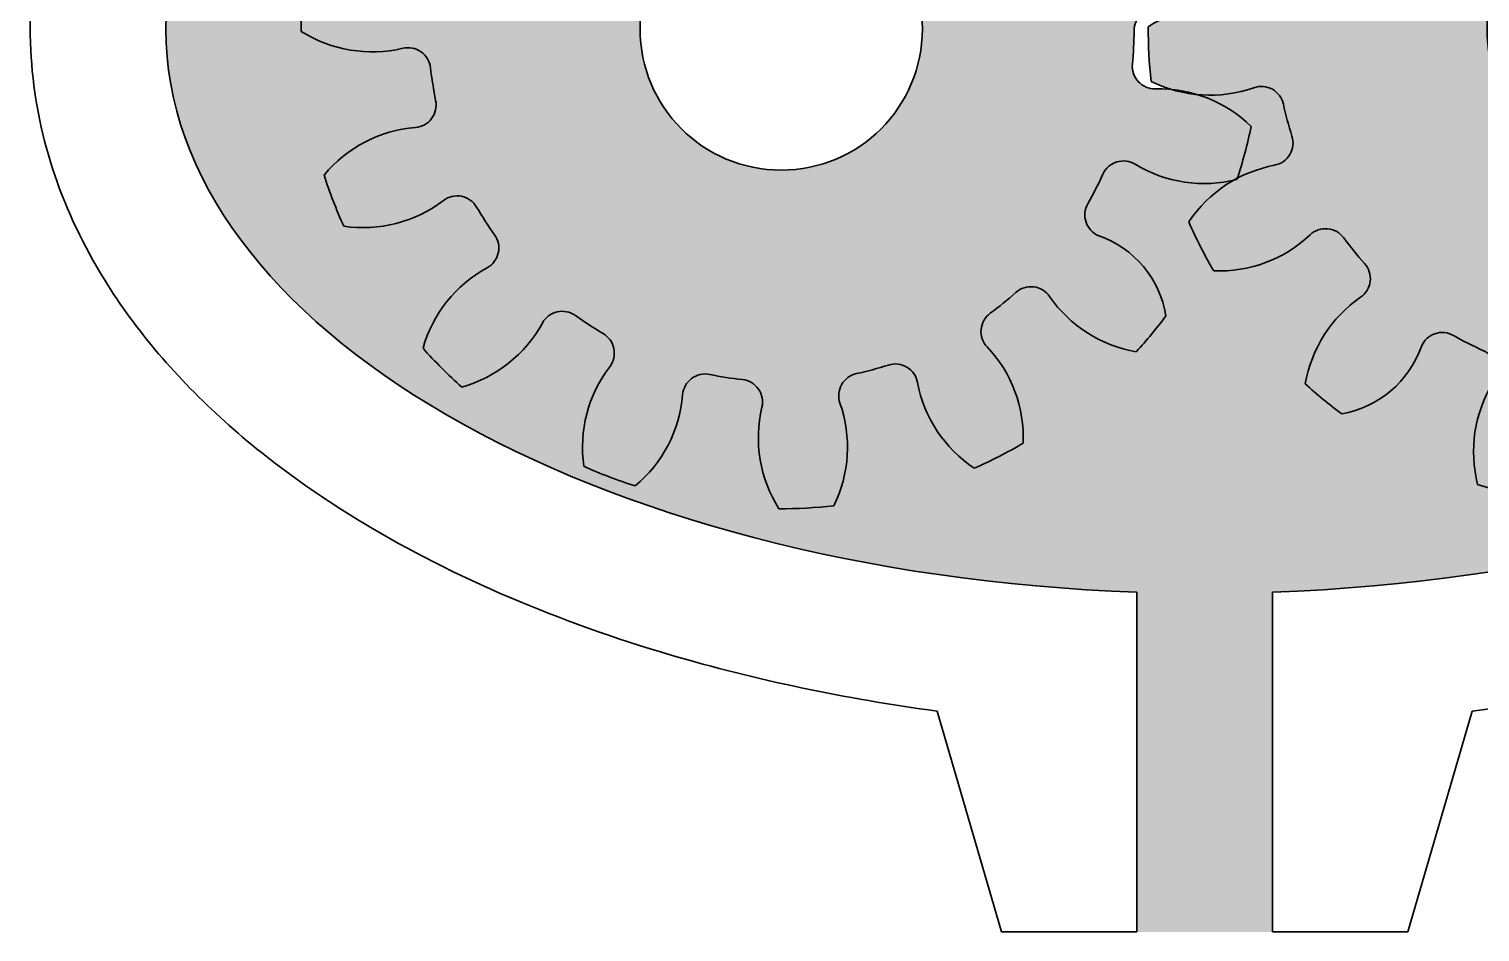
# Model space of a CAD drawing. Header units: millimetres. Extents: x -30196 to -29646, y -21694 to -21274.
# Drawn here: x -29755.02 to -29722.9, y -21419.03 to -21399.03 of the extents above; entities that cross this region are included whole.
import ezdxf

# ---------------------------------------------------------------- set-up
doc = ezdxf.new("R2010")
doc.units = ezdxf.units.MM
doc.layers.add('AM_8', color=1, linetype='Continuous', lineweight=25)

# ---------------------------------------------------------------- blocks, each defined once
blk = doc.blocks.new('e2')
at = {"lineweight": 30}
for centre, radius in [((0, 6.625), 0.75), ((0, 0), 3.125)]:
    blk.add_circle(centre, radius, dxfattribs=at)
at = {"color": 6, "lineweight": 30}
for centre, radius, start, end in [((0, 0), 10.625, 98.72179194000488, 105.278208059838), ((-3.813156028834783, 8.564488665400859), 2.93314621950437, 355.6376122819815, 41.3459205869194), ((3.813156028834783, 8.564488665400859), 2.93314621950437, 138.6540794130806, 184.3623877180185), ((0, 0), 10.625, 74.72179194016198, 81.27820805999514), ((0, 9.375), 2.93314621950437, 162.6540794131785, 208.362387718167), ((0, 9.375), 2.93314621950437, 331.6376122818331, 17.34592058682151), ((0, 0), 10.625, 122.7217919400385, 129.2782080599219), ((-6.966982738849765, 6.273099434616597), 2.93314621950437, 19.63761228198677, 65.345920586793), ((6.966982738849765, 6.273099434616597), 2.93314621950437, 114.654079413207, 160.3623877180133), ((0, 0), 10.625, 50.72179194007808, 57.2782080599615), ((-3.813156028834783, 8.564488665400859), 2.93314621950437, 186.6540794132459, 232.3623877181557), ((-0.3899559764831793, 8.303348155193817), 0.5, 175.6376122819815, 272.6888463020127), ((0.3899559764831793, 8.303348155193817), 0.5, 267.3111536979873, 4.362387718018495), ((3.813156028834783, 8.564488665400859), 2.93314621950437, 307.6376122818443, 353.3459205867541), ((-3.021033443939814, 7.744095375226607), 0.5, 291.3111536980895, 28.36238771816699), ((0, 0), 7.8125, 87.31115369798731, 92.68884630201268), ((3.021033443939814, 7.744095375226607), 0.5, 151.637612281833, 248.6888463019105), ((-3.733518465931411, 7.426876605582947), 0.5, 199.6376122819867, 296.6888463020224), ((0, 0), 7.8125, 111.3111536980895, 116.6888463020224), ((0, 0), 7.8125, 63.31115369797758, 68.68884630191054), ((3.733518465931411, 7.426876605582947), 0.5, 243.3111536979776, 340.3623877180132), ((-5.909658736673009, 5.845818151985441), 0.5, 315.3111536980223, 52.36238771815568), ((5.909658736673009, 5.845818151985441), 0.5, 127.6376122818443, 224.6888463019777), ((0, 0), 10.625, 146.721791939949, 153.2782080599659), ((-8.916154840266245, 2.897034322264517), 2.93314621950437, 43.63761228185203, 89.34592058683705), ((8.916154840266245, 2.897034322264517), 2.93314621950437, 90.65407941316295, 136.362387718148), ((0, 0), 10.625, 26.72179194003405, 33.27820806005096), ((0, 0), 7.8125, 135.3111536980223, 140.6888463020146), ((0, 0), 7.8125, 39.31115369798542, 44.68884630197773), ((-6.431521694670664, 5.266230619807175), 0.5, 223.6376122818521, 320.6888463020146), ((6.431521694670664, 5.266230619807175), 0.5, 219.3111536979854, 316.362387718148), ((-6.966982738849765, 6.273099434616597), 2.93314621950437, 210.6540794131534, 256.3623877181242), ((6.966982738849765, 6.273099434616597), 2.93314621950437, 283.6376122818758, 329.3459205868465), ((-7.776450346274942, 2.936745862669341), 0.5, 339.3111536980178, 76.36238771812424), ((7.776450346274942, 2.936745862669341), 0.5, 103.6376122818758, 200.6888463019821), ((0, 0), 7.8125, 159.3111536980179, 164.6888463019964), ((0, 0), 7.8125, 15.31115369800354, 20.68884630198211), ((-9.323642769079015, -0.9799543431327038), 2.93314621950437, 67.63761228184867, 113.3459205869055), ((-8.017456393856264, 2.195005517667596), 0.5, 247.6376122818487, 344.6888463019965), ((8.017456393856264, 2.195005517667596), 0.5, 195.3111536980036, 292.3623877181513), ((9.192798228323227, -0.3027362382381398), 2.261209019701503, 54.24985161595368, 115.827068113219), ((0, 0), 10.625, 170.7217919400866, 177.2782080598584), ((2.546585164964199e-10, 2.546585164964199e-11), 10.62499999974242, 2.721791940141617, 8.292447508360153), ((-8.916154840266245, 2.897034322264517), 2.93314621950437, 234.6540794130817, 280.3623877180716), ((8.916154840266245, 2.897034322264517), 2.93314621950437, 259.6376122819284, 305.3459205869183), ((-8.298623044174747, -0.4801164657947083), 0.5, 3.311153698048589, 100.3623877180716), ((8.298623044174747, -0.4801164657947083), 0.5, 79.63761228192838, 176.6888463019514), ((0, 0), 7.8125, 183.3111536980486, 188.6888463020397), ((0, 0), 7.8125, 351.3111536979603, 356.6888463019514), ((-8.217100046244013, -1.255755979484093), 0.5, 271.6376122819939, 8.68884630203973), ((8.217100046244013, -1.255755979484093), 0.5, 171.3111536979603, 268.3623877180061), ((-8.118988160480512, -4.6875), 2.93314621950437, 91.63761228199394, 137.3459205867088), ((8.118988160480512, -4.6875), 2.93314621950437, 42.65407941329116, 88.36238771800606), ((0, 0), 10.625, 194.7217919401221, 201.2782080599105), ((0, 0), 10.625, 338.7217919400895, 345.2782080598779), ((-9.323642769079015, -0.9799543431327038), 2.93314621950437, 258.654079413144, 304.3623877181518), ((-7.385888427110331, -3.813962295604142), 0.5, 27.3111536980692, 124.3623877181518), ((7.385888427110331, -3.813962295604142), 0.5, 55.63761228184823, 152.6888463019308), ((9.323642769079015, -0.9799543431327038), 2.93314621950437, 235.6376122818482, 281.3459205868559), ((0, 0), 7.8125, 207.3111536980692, 212.688846302026), ((0, 0), 7.8125, 327.311153697974, 332.6888463019308), ((-6.995932450627151, -4.489385859593312), 0.5, 295.6376122819009, 32.68884630202601), ((6.995932450627151, -4.489385859593312), 0.5, 147.311153697974, 244.3623877180991), ((-5.510486740240594, -7.584534322264517), 2.93314621950437, 115.6376122819009, 161.3459205867765), ((5.510486740240594, -7.584534322264517), 2.93314621950437, 18.65407941322349, 64.36238771809907), ((-5.196066602307837, -6.488339395746152), 0.5, 51.31115369800138, 148.3623877180731), ((0, 0), 7.8125, 231.3111536980014, 236.6888463019745), ((0, 0), 7.8125, 303.3111536980255, 308.6888463019986), ((5.196066602307837, -6.488339395746152), 0.5, 31.63761228192687, 128.6888463019986), ((-8.118988160480512, -4.6875), 2.93314621950437, 282.6540794131773, 328.3623877180731), ((8.118988160480512, -4.6875), 2.93314621950437, 211.6376122819269, 257.3459205868227), ((0, 0), 10.625, 218.7217919400437, 225.2782080599095), ((-4.565104578243336, -6.946760139788239), 0.5, 319.6376122819569, 56.68884630197451), ((4.565104578243336, -6.946760139788239), 0.5, 123.3111536980255, 220.3623877180431), ((0, 0), 10.625, 314.7217919400905, 321.2782080599563), ((-1.94917210141648, -9.170133756877476), 2.93314621950437, 139.637612281957, 185.3459205867506), ((1.94917210141648, -9.170133756877476), 2.93314621950437, 354.6540794132494, 40.36238771804305), ((-2.107797657183255, -8.040823669649399), 0.5, 75.3111536980353, 172.3623877181136), ((0, 0), 7.8125, 255.3111536980353, 260.6888463020459), ((0, 0), 7.8125, 279.3111536979541, 284.6888463019647), ((2.107797657183255, -8.040823669649399), 0.5, 7.637612281886358, 104.6888463019647), ((-5.510486740240594, -7.584534322264517), 2.93314621950437, 306.6540794132307, 352.3623877181136), ((-1.344928651607916, -8.202976482480153), 0.5, 343.637612281947, 80.68884630204585), ((1.344928651604278, -8.202976482480153), 0.5, 99.31115369795415, 196.362387718053), ((5.510486740240594, -7.584534322264517), 2.93314621950437, 187.6376122818864, 233.3459205867693), ((1.94917210141648, -9.170133756877476), 2.93314621950437, 163.637612281947, 209.3459205868645), ((-1.94917210141648, -9.170133756877476), 2.93314621950437, 330.6540794131356, 16.36238771805299), ((0, 0), 10.625, 242.7217919400751, 249.2782080600118), ((0, 0), 10.625, 290.7217919399882, 297.2782080599249), ((0, 0), 10.625, 266.7217919400488, 273.2782080599512)]:
    blk.add_arc(centre, radius, start, end, dxfattribs=at)
blk = doc.blocks.new('e1')
at = {"lineweight": 30}
for centre, radius in [((0, 6.625), 0.75), ((0, 0), 3.125)]:
    blk.add_circle(centre, radius, dxfattribs=at)
at = {"color": 6, "lineweight": 30}
for centre, radius, start, end in [((1.94917210141648, 9.170133756877476), 2.93314621950437, 150.6540794131355, 196.362387718053), ((0, 0), 10.625, 86.72179194004883, 93.27820805995115), ((-1.94917210141648, 9.170133756877476), 2.93314621950437, 343.637612281947, 29.34592058686447), ((0, 0), 10.625, 110.7217919399882, 117.2782080599249), ((-5.510486740240594, 7.584534322264517), 2.93314621950437, 7.637612281886358, 53.34592058676932), ((5.510486740240594, 7.584534322264517), 2.93314621950437, 126.6540794132307, 172.3623877181136), ((0, 0), 10.625, 62.72179194007514, 69.27820806001183), ((-1.94917210141648, 9.170133756877476), 2.93314621950437, 174.6540794130419, 220.3623877180431), ((1.94917210141648, 9.170133756877476), 2.93314621950437, 319.6376122819569, 5.345920586750561), ((-1.344928651607916, 8.202976482480153), 0.5, 279.3111536979541, 16.36238771805299), ((1.344928651604278, 8.202976482480153), 0.5, 163.637612281947, 260.6888463020459), ((-2.107797657183255, 8.040823669649399), 0.5, 187.6376122818864, 284.6888463019647), ((0, 0), 7.8125, 99.31115369795415, 104.6888463019647), ((0, 0), 7.8125, 75.3111536980353, 80.68884630204585), ((2.107797657183255, 8.040823669649399), 0.5, 255.3111536980353, 352.3623877181136), ((0, 0), 10.625, 134.7217919400905, 141.2782080599563), ((-8.118988160480512, 4.6875), 2.93314621950437, 31.63761228192687, 77.34592058682271), ((8.118988160480512, 4.6875), 2.93314621950437, 102.6540794131773, 148.3623877180731), ((0, 0), 10.625, 38.72179194004374, 45.27820805990948), ((-4.565104578243336, 6.946760139788239), 0.5, 303.3111536980255, 40.36238771804305), ((4.565104578243336, 6.946760139788239), 0.5, 139.637612281957, 236.6888463019745), ((-5.510486740240594, 7.584534322264517), 2.93314621950437, 198.6540794132235, 244.3623877180991), ((0, 0), 7.8125, 123.3111536980255, 128.6888463019986), ((0, 0), 7.8125, 51.31115369800138, 56.68884630197451), ((5.510486740240594, 7.584534322264517), 2.93314621950437, 295.6376122819009, 341.3459205867765), ((-5.196066602307837, 6.488339395746152), 0.5, 211.6376122819269, 308.6888463019986), ((5.196066602307837, 6.488339395746152), 0.5, 231.3111536980014, 328.3623877180731), ((-6.995932450627151, 4.489385859593312), 0.5, 327.311153697974, 64.36238771809907), ((6.995932450627151, 4.489385859593312), 0.5, 115.6376122819009, 212.688846302026), ((0, 0), 7.8125, 147.311153697974, 152.6888463019308), ((0, 0), 7.8125, 27.3111536980692, 32.68884630202601), ((0, 0), 10.625, 158.7217919400895, 165.2782080598778), ((-9.323642769079015, 0.9799543431327038), 2.93314621950437, 55.63761228184823, 101.345920586856), ((9.323642769079015, 0.9799543431327038), 2.93314621950437, 78.65407941314403, 124.3623877181518), ((0, 0), 10.625, 14.72179194012215, 21.27820805991046), ((-7.385888427110331, 3.813962295604142), 0.5, 235.6376122818482, 332.6888463019308), ((7.385888427110331, 3.813962295604142), 0.5, 207.3111536980692, 304.3623877181518), ((-8.118988160480512, 4.6875), 2.93314621950437, 222.6540794132912, 268.3623877180061), ((8.118988160480512, 4.6875), 2.93314621950437, 271.6376122819939, 317.3459205867088), ((-8.217100046244013, 1.255755979484093), 0.5, 351.3111536979603, 88.36238771800606), ((8.217100046244013, 1.255755979484093), 0.5, 91.63761228199394, 188.6888463020397), ((0, 0), 7.8125, 171.3111536979603, 176.6888463019514), ((0, 0), 7.8125, 3.311153698048589, 8.68884630203973), ((-8.298623044174747, 0.4801164657947083), 0.5, 259.6376122819284, 356.6888463019514), ((8.298623044174747, 0.4801164657947083), 0.5, 183.3111536980486, 280.3623877180716), ((-8.916154840266245, -2.897034322264517), 2.93314621950437, 79.63761228192838, 125.3459205869184), ((8.916154840266245, -2.897034322264517), 2.93314621950437, 54.65407941308165, 100.3623877180716), ((-1.746229827404022e-10, -1.818989403545856e-11), 10.62499999982308, 182.7217919401416, 188.3528936954908), ((0, 0), 10.625, 350.7217919400866, 357.2782080598583), ((-9.1983634763601, 0.3315405483626819), 2.289573104635588, 234.9791495386659, 295.6383961484495), ((-8.017456393856264, -2.195005517667596), 0.5, 15.31115369800354, 112.3623877181513), ((8.017456393856264, -2.195005517667596), 0.5, 67.63761228184867, 164.6888463019964), ((9.323642769079015, 0.9799543431327038), 2.93314621950437, 247.6376122818487, 293.3459205869054), ((0, 0), 7.8125, 195.3111536980036, 200.6888463019821), ((0, 0), 7.8125, 339.3111536980178, 344.6888463019965), ((-7.776450346274942, -2.936745862669341), 0.5, 283.6376122818758, 20.68884630198211), ((7.776450346274942, -2.936745862669341), 0.5, 159.3111536980179, 256.3623877181242), ((-6.966982738849765, -6.273099434616597), 2.93314621950437, 103.6376122818758, 149.3459205868466), ((6.966982738849765, -6.273099434616597), 2.93314621950437, 30.65407941315344, 76.36238771812424), ((0, 0), 10.625, 206.7217919400341, 213.278208060051), ((-6.431521694670664, -5.266230619807175), 0.5, 39.31115369798542, 136.362387718148), ((6.431521694670664, -5.266230619807175), 0.5, 43.63761228185203, 140.6888463020146), ((0, 0), 10.625, 326.721791939949, 333.2782080599659), ((-8.916154840266245, -2.897034322264517), 2.93314621950437, 270.6540794131629, 316.362387718148), ((0, 0), 7.8125, 219.3111536979854, 224.6888463019777), ((0, 0), 7.8125, 315.3111536980223, 320.6888463020146), ((8.916154840266245, -2.897034322264517), 2.93314621950437, 223.6376122818521, 269.3459205868371), ((-5.909658736673009, -5.845818151985441), 0.5, 307.6376122818443, 44.68884630197773), ((5.909658736673009, -5.845818151985441), 0.5, 135.3111536980223, 232.3623877181557), ((-3.813156028834783, -8.564488665400859), 2.93314621950437, 127.6376122818443, 173.3459205867541), ((3.813156028834783, -8.564488665400859), 2.93314621950437, 6.65407941324589, 52.36238771815568), ((-3.733518465931411, -7.426876605579309), 0.5, 63.31115369797758, 160.3623877180133), ((0, 0), 7.8125, 243.3111536979776, 248.6888463019105), ((0, 0), 7.8125, 291.3111536980895, 296.6888463020224), ((3.733518465931411, -7.426876605579309), 0.5, 19.63761228198677, 116.6888463020224), ((-6.966982738849765, -6.273099434616597), 2.93314621950437, 294.654079413207, 340.3623877180132), ((-3.021033443939814, -7.744095375226607), 0.5, 331.6376122818331, 68.68884630191054), ((3.021033443939814, -7.744095375226607), 0.5, 111.3111536980895, 208.362387718167), ((6.966982738849765, -6.273099434616597), 2.93314621950437, 199.6376122819867, 245.345920586793), ((0, -9.375), 2.93314621950437, 151.637612281833, 197.3459205868215), ((-0.3899559764831793, -8.303348155193817), 0.5, 87.31115369798731, 184.3623877180185), ((0, 0), 7.8125, 267.3111536979873, 272.6888463020127), ((0.3899559764831793, -8.303348155193817), 0.5, 355.6376122819815, 92.68884630201268), ((0, -9.375), 2.93314621950437, 342.6540794131785, 28.36238771816699), ((0, 0), 10.625, 230.7217919400781, 237.2782080599615), ((-3.813156028834783, -8.564488665400859), 2.93314621950437, 318.6540794130806, 4.362387718018495), ((3.813156028834783, -8.564488665400859), 2.93314621950437, 175.6376122819815, 221.3459205869194), ((0, 0), 10.625, 302.7217919400385, 309.278208059922), ((0, 0), 10.625, 254.7217919401619, 261.2782080599951), ((0, 0), 10.625, 278.7217919400049, 285.278208059838)]:
    blk.add_arc(centre, radius, start, end, dxfattribs=at)
blk = doc.blocks.new('bloque')
at = {"lineweight": 30}
for p, q in [((3, -32.47338849731386), (3, -40)), ((6, -32.47338849731386), (6, -40)), ((0, -40), (-1.425005756122118, -35.10717429929718)), ((9, -40), (10.42484451019845, -35.10721209830444)), ((0, -40), (3, -40)), ((9, -40), (6, -40))]:
    blk.add_line(p, q, dxfattribs=at)
for start_param, end_param in [(4.777652692010582, 7.788717922348591), (7.919245345600376, 10.93031057593838)]:
    blk.add_ellipse((4.5, -20), major_axis=(-23, 0), ratio=0.5434782608695652, start_param=start_param, end_param=end_param, dxfattribs=at)
for points, knots in [([(-1.424977175935055, -4.892827157724241), (-2.92374984307753, -5.094320627144043), (-4.392543210138683, -5.37289196643178), (-8.645255426174117, -6.432437170700723), (-11.2722842330586, -7.435612314020545), (-15.06521450265427, -9.576656324050418), (-16.42673611589998, -10.55964519811459), (-18.45257975888308, -12.5020210928742), (-19.2043971713465, -13.40395006135441), (-20.38446822525293, -15.28782868452981), (-20.82888504589209, -16.25887438888094), (-21.39614839488422, -18.26121229485216), (-21.52762151860225, -19.2867053509035), (-21.46811855664782, -21.1458688821258), (-21.33368845879158, -21.9808187348608), (-20.86420823950903, -23.59477951697045), (-20.53031170042595, -24.37622394878417), (-19.45885908504715, -26.28472960739964), (-18.59953166810374, -27.35660344953067), (-16.57421024594078, -29.30050777413999), (-15.40496793785496, -30.17388008857233), (-12.10905730452941, -32.15533259020231), (-9.808747943650815, -33.13010370212942), (-5.441579504138645, -34.41730362859744), (-3.460828524464887, -34.83351373885307), (-1.425005756125756, -35.10717429929355)], [4.954980096992549, 4.954980096992549, 4.954980096992549, 4.954980096992549, 5.14224467141907, 5.14224467141907, 5.516773820272112, 5.516773820272112, 5.767563485023053, 5.767563485023053, 5.95497249159128, 5.95497249159128, 6.130104256674407, 6.130104256674407, 6.300325975215877, 6.300325975215877, 6.439882453339902, 6.439882453339902, 6.579438931463926, 6.579438931463926, 6.798754017790848, 6.798754017790848, 7.018069104117769, 7.018069104117769, 7.357002176123697, 7.357002176123697, 7.611391200057779, 7.611391200057779, 7.611391200057779, 7.611391200057779]), ([(10.42484451019845, -35.10721209830444), (11.91441853527067, -34.9068641142585), (13.37476723344298, -34.63041601725854), (17.60397979476693, -33.57988480106724), (20.21743791006884, -32.58656714215249), (24.03887028022291, -30.44389416907143), (25.43005596462899, -29.44168081774114), (27.48327340827018, -27.46528783822941), (28.23970494886089, -26.55134600424572), (29.46082918450702, -24.57781510845962), (29.92387908352248, -23.51846923797348), (30.42896334717079, -21.4971483727677), (30.52938015871405, -20.55217227409958), (30.45429271303874, -18.67053218636283), (30.28018119927947, -17.73616319130815), (29.68508334348371, -15.94137466405664), (29.26602055037438, -15.08148981551494), (28.22842159468564, -13.46177991677541), (27.6107926939294, -12.70129756363167), (26.21175471477909, -11.28181722449881), (25.42976790881221, -10.62186350349293), (22.98932009575583, -8.871309958620259), (21.15437719173133, -7.901518086306169), (17.13338834466049, -6.310230845701881), (14.94523935265534, -5.689449643919943), (11.92227924005419, -5.114576721487538), (11.17735176515271, -4.993993081028748), (10.42489395416123, -4.892804138606152)], [8.096574817785179, 8.096574817785179, 8.096574817785179, 8.096574817785179, 8.282704379671472, 8.282704379671472, 8.654963503444058, 8.654963503444058, 8.910868821484426, 8.910868821484426, 9.100243749331254, 9.100243749331254, 9.289618677178082, 9.289618677178082, 9.446354838403028, 9.446354838403028, 9.603090999627975, 9.603090999627975, 9.759827160852922, 9.759827160852922, 9.916563322077868, 9.916563322077868, 10.07329948330282, 10.07329948330282, 10.36613573622064, 10.36613573622064, 10.65897198913847, 10.65897198913847, 10.75298325868008, 10.75298325868008, 10.75298325868008, 10.75298325868008])]:
    blk.add_open_spline(points, degree=3, knots=knots, dxfattribs=at)

msp = doc.modelspace()

# ---------------------------------------------------------------- hatches: boundary and pattern name
at = {"layer": 'AM_8'}
h = msp.add_hatch(color=4, dxfattribs=at)
edge = h.paths.add_edge_path()
edge.add_arc((-29732.83573244615, -21405.23613213272), 0.5, 34.6376122822679, 131.6888463020319)
edge.add_arc((-29738.36425146648, -21399.02862589495), 7.8125, 306.3111536979608, 311.68884630200637, ccw=False)
edge.add_arc((-29733.4418378707, -21405.72694662795), 0.5, 126.3111536982294, 223.362387717958)
edge.add_arc((-29735.93782291864, -21408.08418051641), 2.93314621950437, -2.3459205867193873, 43.36238771813191, ccw=False)
edge.add_arc((-29738.36425146648, -21399.02862589495), 10.625, 293.7217919400955, 300.2782080599659, ccw=False)
edge.add_arc((-29732.46437280038, -21406.31436928361), 2.93314621950437, 190.637612281846, 236.3459205868249, ccw=False)
edge.add_arc((-29735.83851827699, -21406.94811628926), 0.5, 10.63761228243124, 107.6888463022644)
edge.add_arc((-29738.36425146648, -21399.02862589495), 7.8125, 282.31115369798545, 287.6888463019957, ccw=False)
edge.add_arc((-29736.59185537459, -21407.14997235619), 0.5, 102.3111536982911, 199.3623877180094)
edge.add_arc((-29739.83082457623, -21408.28820408803), 2.93314621950437, -26.34592058671433, 19.362387717985087, ccw=False)
edge.add_arc((-29738.36425146648, -21399.02862589495), 10.625, 269.72179194008095, 276.2782080599569, ccw=False)
edge.add_arc((-29735.93782291864, -21408.08418051641), 2.93314621950437, 166.6376122819193, 212.3459205868536, ccw=False)
edge.add_arc((-29739.27802632186, -21407.29074861031), 0.5, 346.6376122822001, 443.6888463020471)
edge.add_arc((-29738.36425146648, -21399.02862589495), 7.8125, 258.31115369803797, 263.68884630198113, ccw=False)
edge.add_arc((-29740.0483362645, -21407.16874350117), 0.5, 78.3111536974504, 175.3623877181755)
edge.add_arc((-29743.47024241974, -21406.89116246944), 2.93314621950437, 309.65407941321735, 355.3623877180168, ccw=False)
edge.add_arc((-29738.36425146648, -21399.02862589495), 10.625, 245.7217919399991, 252.2782080599569, ccw=False)
edge.add_arc((-29739.83082457623, -21408.28820408803), 2.93314621950437, 142.6376122818798, 188.3459205867474, ccw=False)
edge.add_arc((-29742.55953439285, -21406.20478485485), 0.5, 322.637612282395, 419.688846301886)
edge.add_arc((-29738.36425146648, -21399.02862589495), 7.8125, 234.3111536979522, 239.68884630197908, ccw=False)
edge.add_arc((-29743.21362359339, -21405.78001436139), 0.5, 54.31115369849914, 151.3623877180491)
edge.add_arc((-29746.22678804096, -21404.13461684821), 2.93314621950437, 285.65407941314993, 331.36238771799594, ccw=False)
edge.add_arc((-29738.36425146648, -21399.02862589495), 10.625, 221.7217919400503, 228.2782080599366, ccw=False)
edge.add_arc((-29743.47024241974, -21406.89116246944), 2.93314621950437, 118.63761228197001, 164.3459205868692, ccw=False)
edge.add_arc((-29745.11563993292, -21403.87799802186), 0.5, 298.6376122823168, 395.6888463020827)
edge.add_arc((-29738.36425146648, -21399.02862589495), 7.8125, 210.3111536980343, 215.6888463019734, ccw=False)
edge.add_arc((-29745.54041042637, -21403.22390882132), 0.5, 30.31115369790362, 127.3623877181893)
edge.add_arc((-29747.62382965955, -21400.4951990047), 2.93314621950437, 261.6540794132919, 307.3623877180206, ccw=False)
edge.add_arc((-29738.36425146648, -21399.02862589495), 10.625, 197.7217919400745, 204.2782080599554, ccw=False)
edge.add_arc((-29746.22678804096, -21404.13461684821), 2.93314621950437, 94.63761228190663, 140.3459205869374, ccw=False)
edge.add_arc((-29746.5043690727, -21400.71271069297), 0.5, 274.6376122822737, 371.6888463021414)
edge.add_arc((-29738.36425146648, -21399.02862589495), 7.8125, 186.3111536979924, 191.6888463019881, ccw=False)
edge.add_arc((-29746.62637418184, -21399.94240075033), 0.5, 6.31115369836724, 103.3623877178963)
edge.add_arc((-29747.41980608794, -21396.60219734711), 2.93314621950437, 237.6540794131845, 283.36238771806427, ccw=False)
edge.add_arc((-29738.36425146648, -21399.02862589495), 10.625, 173.7217919400474, 180.2782080599386, ccw=False)
edge.add_arc((-29747.62382965955, -21400.4951990047), 2.93314621950437, 70.63761228188082, 116.34592058684169, ccw=False)
edge.add_arc((-29746.48559792772, -21397.25622980307), 0.5, 250.6376122827772, 347.6888463020272)
edge.add_arc((-29738.36425146648, -21399.02862589495), 7.8125, 162.3111536980806, 167.6888463019942, ccw=False)
edge.add_arc((-29746.28374186079, -21396.50289270546), 0.5, 342.3111536965442, 439.3623877179784)
edge.add_arc((-29745.64999485514, -21393.12874722885), 2.93314621950437, 213.6540794131949, 259.3623877180841, ccw=False)
edge.add_arc((-29738.36425146648, -21399.02862589495), 10.625, 149.7217919401146, 156.2782080599303, ccw=False)
edge.add_arc((-29747.41980608794, -21396.60219734711), 2.93314621950437, 46.63761228196279, 92.34592058694108, ccw=False)
edge.add_arc((-29745.06257219947, -21394.10621229917), 0.5, 226.6376122814863, 323.6888463023533)
edge.add_arc((-29738.36425146648, -21399.02862589495), 7.8125, 138.3111536980512, 143.6888463020019, ccw=False)
edge.add_arc((-29744.57175770425, -21393.50010687462), 0.5, 318.3111536970682, 415.3623877179691)
edge.add_arc((-29742.62041240153, -21390.67543973068), 2.93314621950437, 189.654079413078, 235.3623877180633, ccw=False)
edge.add_arc((-29738.36425146648, -21399.02862589495), 10.625, 125.72179194008751, 132.2782080599392, ccw=False)
edge.add_arc((-29745.64999485514, -21393.12874722885), 2.93314621950437, 22.63761228181619, 68.34592058686258, ccw=False)
edge.add_arc((-29742.48134596416, -21391.8073248247), 0.5, 202.63761228204, 299.6888463023998)
edge.add_arc((-29738.36425146648, -21399.02862589495), 7.8125, 114.3111536980214, 119.68884630195461, ccw=False)
edge.add_arc((-29741.78643932577, -21391.45325220742), 0.5, 294.3111536980428, 391.3623877180192)
edge.add_arc((-29738.85490105625, -21389.66647400662), 2.93314621950437, 165.6540794131592, 211.3623877180793, ccw=False)
edge.add_arc((-29738.36425146648, -21399.02862589495), 10.625, 101.72179193995822, 108.2782080599168, ccw=False)
edge.add_line((-29740.52282348471, -21388.62520377326), (-29740.6029124128, -21388.23920834716))
edge.add_ellipse((-29728.98925146646, -21399.02862589495), major_axis=(23, 0), ratio=0.5434782608695652, start_angle=120.3274876848679, end_angle=266.2606647684775)
edge.add_line((-29730.48925146646, -21411.50201439227), (-29730.48925146646, -21419.02862589495))
edge.add_line((-29730.48925146646, -21419.02862589495), (-29727.48925146646, -21419.02862589495))
edge.add_line((-29727.48925146646, -21419.02862589495), (-29727.48925146646, -21411.50201439227))
edge.add_ellipse((-29728.98925146646, -21399.02862589495), major_axis=(23, 0), ratio=0.5434782608695652, start_angle=273.7393352315225, end_angle=413.1812424997827)
edge.add_line((-29715.20568013746, -21389.02193564978), (-29715.33985634219, -21389.30133586527))
edge.add_arc((-29719.61425146647, -21399.02862589495), 10.625, 59.721791940114485, 66.27820805993042, ccw=False)
edge.add_arc((-29717.18782291863, -21389.97307127349), 2.93314621950437, -43.36238771803721, 2.3459205869410766, ccw=False)
edge.add_arc((-29714.69183787069, -21392.33030516195), 0.5, 136.6376122814864, 233.6888463023533)
edge.add_arc((-29719.61425146647, -21399.02862589495), 7.8125, 48.311153698051214, 53.68884630200188, ccw=False)
edge.add_arc((-29714.08573244615, -21392.82111965718), 0.5, 228.3111536970682, 325.3623877179691)
edge.add_arc((-29711.26106530221, -21394.77246495989), 2.93314621950437, 99.65407941307808, 145.3623877180633, ccw=False)
edge.add_arc((-29719.61425146647, -21399.02862589495), 10.625, 35.721791940087485, 42.278208059939175, ccw=False)
edge.add_arc((-29713.71437280038, -21391.74288250629), 2.93314621950437, 292.63761228181625, 338.3459205868626, ccw=False)
edge.add_arc((-29712.39295039622, -21394.91153139727), 0.5, 112.63761228204, 209.6888463023998)
edge.add_arc((-29719.61425146647, -21399.02862589495), 7.8125, 24.31115369802143, 29.688846301954584, ccw=False)
edge.add_arc((-29712.03887777894, -21395.60643803565), 0.5, 204.3111536980428, 301.3623877180192)
edge.add_arc((-29710.25209957815, -21398.53797630518), 2.93314621950437, 75.6540794131592, 121.36238771807939, ccw=False)
edge.add_arc((-29719.61425146647, -21399.02862589495), 10.625, 11.721791939958223, 18.27820805991672, ccw=False)
edge.add_arc((-29711.26106530221, -21394.77246495989), 2.93314621950437, 268.6376122818014, 314.345920586618, ccw=False)
edge.add_arc((-29711.34269148026, -21398.20464067386), 0.5, 88.63761228292795, 185.6888463023708)
edge.add_arc((-29719.61425146647, -21399.02862589495), 7.8125, 0.3111536980259757, 5.688846301986928, ccw=False)
edge.add_arc((-29711.30187404242, -21398.9834837846), 0.5, 180.3111536973094, 277.3623877183246)
edge.add_arc((-29710.86193496806, -21402.38832542194), 2.93314621950437, 51.654079413224224, 97.36238771803619, ccw=False)
edge.add_arc((-29719.61425146647, -21399.02862589495), 10.625, 347.72179194003667, 354.27820805994315, ccw=False)
edge.add_arc((-29710.25209957815, -21398.53797630518), 2.93314621950437, 244.63761228193562, 290.34592058677777, ccw=False)
edge.add_arc((-29711.72266043069, -21401.64022448085), 0.5, 64.63761228115915, 161.6888463021008)
edge.add_arc((-29719.61425146647, -21399.02862589495), 7.8125, 336.3111536980932, 341.688846301994, ccw=False)
edge.add_arc((-29712.00215587809, -21402.36833501453), 0.5, 156.3111536969502, 253.3623877184573)
edge.add_arc((-29712.98512539285, -21405.65775196857), 2.93314621950437, 27.654079413224622, 73.36238771804881, ccw=False)
edge.add_arc((-29719.61425146647, -21399.02862589495), 10.625, 323.7217919399969, 330.27820805995225, ccw=False)
edge.add_arc((-29710.86193496806, -21402.38832542194), 2.93314621950437, 220.6376122819929, 266.345920586719, ccw=False)
edge.add_arc((-29713.46715716405, -21404.6242391667), 0.5, 40.63761228109679, 137.6888463019307)
edge.add_arc((-29719.61425146647, -21399.02862589495), 7.8125, 312.31115369799005, 317.688846301992, ccw=False)
edge.add_arc((-29714.01863819472, -21405.17572019737), 0.5, 132.31115369835, 229.3623877180439)
edge.add_arc((-29716.25455193948, -21407.78094239336), 2.93314621950437, 3.6540794130817744, 49.36238771815363, ccw=False)
edge.add_arc((-29719.61425146647, -21399.02862589495), 10.625, 299.7217919401622, 306.27820805992087, ccw=False)
edge.add_arc((-29712.98512539285, -21405.65775196857), 2.93314621950437, 196.637612281815, 242.3459205869911, ccw=False)
edge.add_arc((-29716.2745423469, -21406.64072148333), 0.5, 16.63761228234154, 113.6888463021188)
edge.add_arc((-29719.61425146647, -21399.02862589495), 7.8125, 288.3111536979723, 293.6888463019663, ccw=False)
edge.add_arc((-29717.00265288058, -21406.92021693074), 0.5, 108.311153698426, 205.362387718107)
edge.add_arc((-29720.10490105625, -21408.39077778328), 2.93314621950437, -20.345920586777822, 25.362387718189495, ccw=False)
edge.add_arc((-29719.61425146647, -21399.02862589495), 10.625, 275.7217919400744, 282.2782080599633, ccw=False)
edge.add_arc((-29716.25455193948, -21407.78094239336), 2.93314621950437, 172.6376122818319, 218.3459205868756, ccw=False)
edge.add_arc((-29719.65939357682, -21407.341003319), 0.5, 352.6376122824489, 449.6888463022738)
edge.add_arc((-29719.61425146647, -21399.02862589495), 7.8125, 264.31115369798385, 269.68884630200057, ccw=False)
edge.add_arc((-29720.43823668757, -21407.30018588116), 0.5, 84.31115369808535, 181.3623877179056)
edge.add_arc((-29723.87041240153, -21407.38181205922), 2.93314621950437, -44.34592058681551, 1.3623877180564818, ccw=False)
edge.add_arc((-29719.61425146647, -21399.02862589495), 10.625, 251.7217919400399, 258.2782080599418, ccw=False)
edge.add_arc((-29720.10490105625, -21408.39077778328), 2.93314621950437, 148.6376122818467, 194.3459205867367, ccw=False)
edge.add_arc((-29723.03643932577, -21406.60399958248), 0.5, 328.6376122824148, 425.6888463019572)
edge.add_arc((-29719.61425146647, -21399.02862589495), 7.8125, 240.311153697999, 245.6888463019786, ccw=False)
edge.add_arc((-29723.73134596415, -21406.2499269652), 0.5, 60.31115369832447, 157.3623877185053)
edge.add_arc((-29726.35291122641, -21405.29841651492), 2.289573104635588, 279.97914953868985, 340.6383961482626, ccw=False)
edge.add_arc((-29719.61425146658, -21399.02862589508), 10.62499999982308, 227.7217919401346, 233.3528936954132, ccw=False)
edge.add_arc((-29723.87041240153, -21407.38181205922), 2.93314621950437, 124.63761228189631, 170.3459205870606, ccw=False)
edge.add_arc((-29725.82175770424, -21404.55714491527), 0.5, 304.6376122822679, 401.6888463020319)
edge.add_arc((-29719.61425146647, -21399.02862589495), 7.8125, 216.3111536979608, 221.6888463020064, ccw=False)
edge.add_arc((-29726.31257219947, -21403.95103949073), 0.5, 36.31115369822945, 133.3623877179581)
edge.add_arc((-29728.66980608793, -21401.45505444279), 2.93314621950437, 267.65407941328056, 313.3623877181319, ccw=False)
edge.add_arc((-29719.61425146647, -21399.02862589495), 10.625, 203.7217919400955, 210.2782080599659, ccw=False)
edge.add_arc((-29726.89999485513, -21404.92850456104), 2.93314621950437, 119.63911160463431, 146.3459205868249, ccw=False)
edge.add_arc((-29729.00209957815, -21399.51927548472), 2.93314621950437, 238.6376122818467, 282.8345823735553, ccw=False)
edge.add_arc((-29730.78887777895, -21402.45081375425), 0.5, 58.63761228241475, 155.6888463019572)
edge.add_arc((-29738.36425146648, -21399.02862589495), 7.8125, 330.311153697999, 335.6888463019786, ccw=False)
edge.add_arc((-29731.14295039623, -21403.14572039263), 0.5, 150.3111536983245, 247.3623877185053)
edge.add_arc((-29732.07802834812, -21405.74298270724), 2.261209019701503, 9.249851615972489, 70.82706811302052, ccw=False)
edge.add_arc((-29738.36425146628, -21399.02862589511), 10.62499999974242, 317.7217919400013, 323.2924475083704, ccw=False)
edge.add_arc((-29730.01106530221, -21403.28478683001), 2.93314621950437, 214.6376122818963, 260.345920586922, ccw=False)
h = msp.add_hatch(color=59, dxfattribs=at)
edge = h.paths.add_edge_path()
edge.add_arc((-29730.01106530221, -21403.28478683001), 2.933146219502828, 214.6376122818378, 260.34592058684)
edge.add_arc((-29738.36425146633, -21399.02862589518), 10.62499999974276, 317.7217919404474, 323.2924475088177)
edge.add_arc((-29732.07802834812, -21405.74298270724), 2.261209019699432, 9.249851615957763, 70.82706811310757)
edge.add_arc((-29731.14295039623, -21403.14572039263), 0.5000000000037791, 150.3111536976002, 247.3623877177358, ccw=False)
edge.add_arc((-29738.36425146647, -21399.02862589493), 7.812499999998941, 330.3111536979262, 335.6888463018593)
edge.add_arc((-29730.78887777895, -21402.45081375425), 0.5000000000004056, 58.63761228198081, 155.6888463019572, ccw=False)
edge.add_arc((-29729.00209957816, -21399.51927548472), 2.933146219504881, 238.6376122821027, 282.8345823737632)
edge.add_arc((-29726.89999485516, -21404.92850456106), 2.933146219504058, 117.75905198581069, 119.6391116039996, ccw=False)
edge.add_arc((-29738.36425146648, -21399.02862589496), 10.62500000000039, 341.8809409577141, 348.2782080601035)
edge.add_arc((-29730.01106530218, -21403.28478683003), 2.933146219515947, 45.65407941398615, 72.80556289497639)
edge.add_arc((-29728.87382965957, -21397.56205278519), 2.933146219508095, 252.8055628947776, 264.71537417707924, ccw=False)
edge.add_arc((-29730.01106530222, -21403.28478683001), 2.93314621950353, 84.71537417650002, 91.36238771798547)
edge.add_arc((-29730.09269148027, -21399.85261111604), 0.4999999999985792, 174.3111536976292, 271.36238771707207, ccw=False)
edge.add_arc((-29738.36425146648, -21399.02862589497), 7.812500000001393, 354.311153698199, 359.6888463021607)
edge.add_arc((-29730.05187404242, -21399.0737680053), 0.4999999999995939, 82.63761228167539, 179.6888463026906, ccw=False)
edge.add_arc((-29729.61193496805, -21395.66892636796), 2.933146219502874, 262.6376122817524, 277.1413999700292)
edge.add_arc((-29728.66980608795, -21401.45505444279), 2.933146219505079, 97.14139996987939, 101.35470448325037, ccw=False)
edge.add_arc((-29729.61193496807, -21395.66892636797), 2.933146219502959, 281.3547044837661, 308.3459205869314)
edge.add_arc((-29738.36425146648, -21399.02862589492), 10.62500000000161, 5.721791939916277, 12.0331435397056)
edge.add_arc((-29727.47678804096, -21393.92263494169), 2.933146219503694, 246.1835166472694, 260.26589715091677, ccw=False)
edge.add_arc((-29729.00209957815, -21399.51927548472), 2.933146219505684, 83.32616155257053, 115.3623877180644)
edge.add_arc((-29730.47266043069, -21396.41702730905), 0.4999999999979414, 198.311153698295, 295.36238771828556, ccw=False)
edge.add_arc((-29738.36425146647, -21399.02862589497), 7.812500000002142, 18.31115369816638, 23.68884630207479)
edge.add_arc((-29730.7521558781, -21395.68891677537), 0.4999999999990768, 106.63761228154269, 203.6888463030498, ccw=False)
edge.add_arc((-29731.73512539285, -21392.39949982133), 2.933146219505613, 286.6376122820396, 332.3459205868713)
edge.add_arc((-29738.36425146648, -21399.02862589494), 10.62500000000006, 29.72179193997721, 36.27820805993246)
edge.add_arc((-29729.61193496805, -21395.66892636795), 2.933146219508033, 93.65407941350286, 139.3623877182538)
edge.add_arc((-29732.21715716405, -21393.43301262319), 0.5000000000053864, 222.3111536983776, 319.3623877185869, ccw=False)
edge.add_arc((-29738.3642514665, -21399.02862589493), 7.812499999999554, 42.31115369778185, 47.68884630178383)
edge.add_arc((-29732.76863819472, -21392.88153159252), 0.4999999999985557, 130.6376122822276, 227.6888463019307, ccw=False)
edge.add_arc((-29735.00455193949, -21390.27630939654), 2.933146219502766, 310.6376122818926, 356.3459205869891)
edge.add_arc((-29738.36425146644, -21399.02862589497), 10.62500000000135, 53.72179194029113, 60.27820806004956)
edge.add_arc((-29731.73512539286, -21392.39949982134), 2.93314621949644, 117.6540794125922, 163.3623877177632)
edge.add_arc((-29735.0245423469, -21391.41653030657), 0.5000000000021787, 246.3111536980487, 343.362387717259, ccw=False)
edge.add_arc((-29738.36425146649, -21399.02862589495), 7.812500000000772, 66.31115369794965, 71.68884630194333)
edge.add_arc((-29735.75265288058, -21391.13703485916), 0.5000000000010383, 154.6376122822697, 251.68884630130918, ccw=False)
edge.add_arc((-29738.85490105625, -21389.66647400662), 2.933146219504173, 334.6376122817767, 380.3459205867111)
edge.add_arc((-29738.36425146649, -21399.02862589495), 10.6250000000019, 77.7217919399792, 84.27820805986705)
edge.add_arc((-29735.00455193949, -21390.27630939654), 2.933146219504222, 141.6540794130686, 187.3623877180976)
edge.add_arc((-29738.40939357683, -21390.7162484709), 0.499999999998239, -89.68884630185471, 7.36238771791119, ccw=False)
edge.add_arc((-29738.36425146647, -21399.02862589495), 7.812500000001482, 90.31115369805276, 95.68884630206924)
edge.add_arc((-29739.18823668757, -21390.75706590874), 0.4999999999982641, 178.6376122816777, 275.688846301956, ccw=False)
edge.add_arc((-29742.62041240153, -21390.67543973068), 2.933146219503506, 358.6376122818725, 404.3459205867647)
edge.add_arc((-29738.36425146648, -21399.02862589495), 10.62499999999931, 101.7217919400582, 108.2782080599601)
edge.add_arc((-29738.85490105625, -21389.66647400662), 2.933146219508241, 165.6540794134009, 211.3623877182747)
edge.add_arc((-29741.78643932577, -21391.45325220742), 0.5000000000039457, -65.68884630212881, 31.362387717229296, ccw=False)
edge.add_arc((-29738.3642514665, -21399.02862589496), 7.812499999997177, 114.3111536978536, 119.6888463018355)
edge.add_arc((-29742.48134596416, -21391.8073248247), 0.500000000002176, 202.63761228204, 299.6888463018312, ccw=False)
edge.add_arc((-29745.64999485514, -21393.12874722886), 2.933146219505411, 22.63761228197475, 68.34592058694128)
edge.add_arc((-29738.36425146643, -21399.02862589492), 10.62500000000521, 125.7217919403588, 132.2782080601477)
edge.add_arc((-29742.62041240152, -21390.6754397307), 2.933146219497483, 189.6540794125995, 235.3623877177263)
edge.add_arc((-29744.57175770424, -21393.50010687463), 0.4999999999993524, -41.688846301686624, 55.36238771854897, ccw=False)
edge.add_arc((-29738.36425146646, -21399.02862589494), 7.81250000000153, 138.3111536981066, 143.6888463021511)
edge.add_arc((-29745.06257219948, -21394.10621229917), 0.5000000000039106, 226.637612282345, 323.6888463020174, ccw=False)
edge.add_arc((-29747.41980608795, -21396.60219734711), 2.933146219501216, 46.63761228166433, 92.34592058650931)
edge.add_arc((-29738.36425146649, -21399.02862589497), 10.62499999999541, 149.7217919398759, 156.2782080597472)
edge.add_arc((-29745.64999485513, -21393.12874722886), 2.933146219503222, 213.6540794130372, 259.3623877180012)
edge.add_arc((-29746.28374186079, -21396.50289270546), 0.5000000000005185, -17.688846302264324, 79.36238771756882, ccw=False)
edge.add_arc((-29738.36425146646, -21399.02862589491), 7.812500000002401, 162.3111536982828, 167.6888463022923)
edge.add_arc((-29746.48559792772, -21397.25622980306), 0.5000000000029824, 250.6376122817355, 347.68884630121266, ccw=False)
edge.add_arc((-29747.62382965956, -21400.4951990047), 2.933146219503283, 70.63761228194787, 116.3459205866506)
edge.add_arc((-29738.36425146648, -21399.02862589499), 10.62499999999866, 173.7217919398091, 180.2782080596836)
edge.add_arc((-29747.41980608794, -21396.60219734711), 2.933146219502587, 237.6540794131464, 283.3623877180807)
edge.add_arc((-29746.62637418184, -21399.94240075033), 0.5000000000026024, 6.311153697907116, 103.36238771739443, ccw=False)
edge.add_arc((-29738.36425146648, -21399.02862589493), 7.812500000000037, 186.3111536981279, 191.6888463020719)
edge.add_arc((-29746.5043690727, -21400.71271069297), 0.5000000000006476, -85.36238771820922, 11.688846302141428, ccw=False)
edge.add_arc((-29746.22678804097, -21404.13461684822), 2.933146219502878, 94.63761228190663, 140.3459205866826)
edge.add_arc((-29738.36425146646, -21399.028625895), 10.62499999999504, 197.7217919397763, 204.2782080597362)
edge.add_arc((-29747.62382965957, -21400.4951990047), 2.933146219509378, 261.6540794134532, 307.3623877183328)
edge.add_arc((-29745.54041042638, -21403.22390882132), 0.4999999999967915, 30.311153697543716, 127.36238771752659, ccw=False)
edge.add_arc((-29738.3642514665, -21399.02862589492), 7.812499999999183, 210.3111536982859, 215.6888463023145)
edge.add_arc((-29745.11563993292, -21403.87799802186), 0.5000000000010087, -61.3623877182489, 35.68884630058051, ccw=False)
edge.add_arc((-29743.47024241973, -21406.89116246943), 2.933146219506566, 118.6376122821288, 164.3459205869376)
edge.add_arc((-29738.36425146646, -21399.02862589496), 10.62500000000271, 221.7217919399395, 228.2782080598242)
edge.add_arc((-29746.22678804096, -21404.13461684822), 2.933146219505664, 285.6540794131499, 331.3623877180924)
edge.add_arc((-29743.21362359339, -21405.78001436139), 0.4999999999983307, 54.31115369825591, 151.3623877180491, ccw=False)
edge.add_arc((-29738.36425146648, -21399.02862589495), 7.81249999999649, 234.3111536980328, 239.6888463020117)
edge.add_arc((-29742.55953439285, -21406.20478485485), 0.5000000000010988, -37.362387718189325, 59.68884630209641, ccw=False)
edge.add_arc((-29739.83082457623, -21408.28820408802), 2.933146219502956, 142.6376122820359, 188.3459205867783)
edge.add_arc((-29738.36425146641, -21399.02862589497), 10.62499999999562, 245.7217919396842, 252.278208059566)
edge.add_arc((-29743.47024241974, -21406.89116246943), 2.933146219503843, 309.6540794130172, 355.3623877180226)
edge.add_arc((-29740.04833626449, -21407.16874350117), 0.5000000000008705, 78.31115369826688, 175.36238771776, ccw=False)
edge.add_arc((-29738.36425146647, -21399.02862589495), 7.812499999998327, 258.3111536979804, 263.6888463019782)
edge.add_arc((-29739.27802632186, -21407.29074861031), 0.4999999999996478, -13.362387717896183, 83.68884630163268, ccw=False)
edge.add_arc((-29735.93782291864, -21408.08418051641), 2.933146219503374, 166.6376122819193, 212.3459205868536)
edge.add_arc((-29738.36425146646, -21399.02862589495), 10.62499999999938, 269.7217919399829, 276.2782080598746)
edge.add_arc((-29739.83082457623, -21408.28820408803), 2.933146219505129, 333.654079413222, 379.3623877181863)
edge.add_arc((-29736.59185537459, -21407.14997235619), 0.4999999999979378, 102.31115369797271, 199.3623877172228, ccw=False)
edge.add_arc((-29738.36425146652, -21399.02862589496), 7.812500000001667, 282.3111536983096, 287.6888463022234)
edge.add_arc((-29735.83851827699, -21406.94811628926), 0.4999999999991133, 10.63761228161178, 107.6888463035825, ccw=False)
edge.add_arc((-29732.46437280038, -21406.31436928361), 2.933146219503482, 190.6376122818461, 236.3459205867658)
edge.add_arc((-29738.36425146649, -21399.02862589496), 10.62499999999829, 293.7217919401393, 300.2782080599561)
edge.add_arc((-29735.93782291864, -21408.08418051639), 2.933146219500982, 357.6540794127097, 403.3623877176813)
edge.add_arc((-29733.4418378707, -21405.72694662794), 0.4999999999957841, 126.31115369872319, 223.3623877191198, ccw=False)
edge.add_arc((-29738.36425146648, -21399.02862589495), 7.812499999998326, 306.3111536979981, 311.6888463019864)
edge.add_arc((-29732.83573244615, -21405.23613213272), 0.5000000000018128, 34.63761228179402, 131.6888463026205, ccw=False)
edge = h.paths.add_edge_path(flags=16)
edge.add_arc((-29733.67966904111, -21394.34404346959), 0.7499999999995927, -97.99299965746758, 191.4591559025707, ccw=False)
edge.add_arc((-29733.67966904111, -21394.34404346959), 0.74999999999986, 191.4591559025707, 262.00700034253236, ccw=False)
edge = h.paths.add_edge_path(flags=16)
edge.add_arc((-29738.36425146648, -21399.02862589495), 3.12499999999974, -50.940689485958615, 191.4591559026448, ccw=False)
edge.add_arc((-29738.36425146648, -21399.02862589495), 3.12500000000108, 191.4591559026448, 309.0593105140414, ccw=False)
h = msp.add_hatch(color=6, dxfattribs=at)
edge = h.paths.add_edge_path()
edge.add_arc((-29738.36425146637, -21399.02862589462), 10.62500000000301, 341.7217919381663, 341.88094095577844, ccw=False)
edge.add_arc((-29729.00209957788, -21399.51927548466), 2.933146219506781, 282.83458236814386, 284.34592058132506, ccw=False)
edge.add_arc((-29726.89999485513, -21404.92850456104), 2.93314621950444, 119.6391116047312, 146.3459205869037)
edge.add_arc((-29719.61425146648, -21399.02862589494), 10.62499999999829, 203.7217919401393, 210.2782080599561)
edge.add_arc((-29728.66980608792, -21401.45505444278), 2.933146219500833, 267.6540794127806, 313.3623877177329)
edge.add_arc((-29726.31257219946, -21403.95103949073), 0.4999999999957841, 36.3111536981404, 133.3623877191198, ccw=False)
edge.add_arc((-29719.61425146647, -21399.02862589495), 7.812499999996171, 216.3111536979766, 221.6888463019289)
edge.add_arc((-29725.82175770424, -21404.55714491527), 0.5000000000018128, -55.36238771820598, 41.688846302620505, ccw=False)
edge.add_arc((-29723.87041240153, -21407.38181205922), 2.933146219502828, 124.6376122818378, 170.34592058684)
edge.add_arc((-29719.61425146665, -21399.02862589503), 10.62499999983062, 227.7217919404804, 233.3528936959545)
edge.add_arc((-29726.35291122642, -21405.29841651492), 2.289573104638682, 279.9791495391382, 340.6383961486665)
edge.add_arc((-29723.73134596416, -21406.2499269652), 0.5000000000004214, 60.31115369723801, 157.3623877175753, ccw=False)
edge.add_arc((-29719.61425146646, -21399.02862589496), 7.812499999998941, 240.3111536979262, 245.6888463018593)
edge.add_arc((-29723.03643932577, -21406.60399958248), 0.5000000000004056, -31.362387718019193, 65.6888463019572, ccw=False)
edge.add_arc((-29720.10490105625, -21408.39077778326), 2.933146219504881, 148.6376122821027, 194.3459205870474)
edge.add_arc((-29719.61425146648, -21399.02862589495), 10.62500000000057, 251.7217919401453, 258.2782080601035)
edge.add_arc((-29723.87041240154, -21407.38181205924), 2.933146219513286, 315.654079413836, 361.3623877186198)
edge.add_arc((-29720.43823668757, -21407.30018588116), 0.4999999999985792, 84.31115369762921, 181.362387717072, ccw=False)
edge.add_arc((-29719.6142514665, -21399.02862589495), 7.812500000001393, 264.3111536981989, 269.6888463021607)
edge.add_arc((-29719.65939357682, -21407.341003319), 0.4999999999995939, -7.362387718324612, 89.68884630269059, ccw=False)
edge.add_arc((-29716.25455193948, -21407.78094239336), 2.933146219501475, 172.6376122819638, 218.3459205867758)
edge.add_arc((-29719.61425146645, -21399.02862589495), 10.62499999999835, 275.7217919399378, 282.2782080598441)
edge.add_arc((-29720.10490105625, -21408.39077778328), 2.933146219503492, 339.6540794132222, 385.3623877180644)
edge.add_arc((-29717.00265288058, -21406.92021693074), 0.4999999999962124, 108.31115369789919, 205.3623877188409, ccw=False)
edge.add_arc((-29719.61425146646, -21399.02862589494), 7.812500000001074, 288.311153697888, 293.6888463017876)
edge.add_arc((-29716.2745423469, -21406.64072148333), 0.4999999999976152, 16.637612281423287, 113.68884630266811, ccw=False)
edge.add_arc((-29712.98512539285, -21405.65775196857), 2.933146219509099, 196.6376122820193, 242.3459205868083)
edge.add_arc((-29719.61425146646, -21399.02862589494), 10.62500000000006, 299.7217919399773, 306.2782080599325)
edge.add_arc((-29716.25455193948, -21407.78094239337), 2.933146219508033, 3.654079413502845, 49.36238771825383)
edge.add_arc((-29714.01863819472, -21405.17572019737), 0.500000000003017, 132.3111536980693, 229.3623877189032, ccw=False)
edge.add_arc((-29719.61425146645, -21399.02862589493), 7.812499999999554, 312.3111536977819, 317.6888463017838)
edge.add_arc((-29713.46715716404, -21404.6242391667), 0.4999999999985557, 40.63761228222762, 137.6888463019307, ccw=False)
edge.add_arc((-29710.86193496806, -21402.38832542194), 2.933146219502766, 220.6376122818927, 266.3459205869891)
edge.add_arc((-29719.61425146649, -21399.02862589498), 10.62500000000135, 323.7217919402912, 330.2782080600496)
edge.add_arc((-29712.98512539287, -21405.65775196856), 2.933146219499662, 27.65407941255921, 73.36238771769506)
edge.add_arc((-29712.00215587809, -21402.36833501453), 0.5000000000011371, 156.3111536978812, 253.36238771765852, ccw=False)
edge.add_arc((-29719.61425146646, -21399.02862589494), 7.81249999999744, 336.3111536979389, 341.6888463019349)
edge.add_arc((-29711.72266043069, -21401.64022448085), 0.4999999999964416, 64.63761228189298, 161.688846301574, ccw=False)
edge.add_arc((-29710.25209957814, -21398.53797630518), 2.933146219500886, 244.6376122817463, 290.3459205867111)
edge.add_arc((-29719.61425146647, -21399.02862589494), 10.62499999999834, 347.721791939975, 354.2782080598651)
edge.add_arc((-29710.86193496807, -21402.38832542194), 2.933146219506479, 51.65407941301291, 97.36238771802714)
edge.add_arc((-29711.30187404242, -21398.9834837846), 0.499999999998239, 180.3111536981454, 277.3623877179112, ccw=False)
edge.add_arc((-29719.61425146647, -21399.02862589496), 7.812499999997844, 0.311153698052916, 5.688846302071874)
edge.add_arc((-29711.34269148026, -21398.20464067386), 0.5000000000018842, 88.63761228209438, 185.6888463019147, ccw=False)
edge.add_arc((-29711.2610653022, -21394.77246495989), 2.933146219503506, 268.6376122818725, 314.3459205867647)
edge.add_arc((-29719.61425146647, -21399.02862589495), 10.62499999999931, 11.72179194005818, 18.27820805996014)
edge.add_arc((-29710.25209957814, -21398.53797630518), 2.933146219508241, 75.65407941340094, 121.3623877182747)
edge.add_arc((-29712.03887777894, -21395.60643803565), 0.5000000000058391, 204.3111536980428, 301.36238771758525, ccw=False)
edge.add_arc((-29719.61425146648, -21399.02862589493), 7.812500000000492, 24.31115369784261, 29.68884630182229)
edge.add_arc((-29712.39295039622, -21394.91153139727), 0.4999999999990156, 112.63761228165521, 209.6888463020377, ccw=False)
edge.add_arc((-29713.71437280038, -21391.74288250629), 2.933146219504011, 292.6376122819091, 338.345920586915)
edge.add_arc((-29719.61425146644, -21399.02862589499), 10.62500000000521, 35.72179194035881, 42.2782080601477)
edge.add_arc((-29711.26106530222, -21394.7724649599), 2.933146219498093, 99.65407941266957, 145.3623877177667)
edge.add_arc((-29714.08573244615, -21392.82111965718), 0.4999999999963591, 228.3111536980021, 325.36238771831205, ccw=False)
edge.add_arc((-29719.61425146646, -21399.02862589496), 7.81250000000153, 48.31115369810663, 53.68884630215111)
edge.add_arc((-29714.69183787069, -21392.33030516195), 0.5000000000039106, 136.637612282345, 233.6888463020174, ccw=False)
edge.add_arc((-29717.18782291863, -21389.97307127348), 2.933146219501216, 316.6376122816643, 362.3459205865093)
edge.add_arc((-29719.6142514665, -21399.02862589493), 10.62499999999724, 59.72179193985896, 66.27820805972924)
edge.add_arc((-29713.71437280038, -21391.7428825063), 2.933146219503222, 123.6540794130372, 169.3623877180011)
edge.add_arc((-29717.08851827698, -21391.10913550064), 0.499999999996943, 252.3111536973385, 349.3623877174918, ccw=False)
edge.add_arc((-29719.61425146644, -21399.02862589496), 7.812500000002401, 72.31115369828281, 77.68884630229228)
edge.add_arc((-29717.84185537459, -21390.90727943371), 0.5000000000022067, 160.6376122815973, 257.68884630162, ccw=False)
edge.add_arc((-29721.08082457622, -21389.76904770187), 2.933146219503283, 340.6376122819478, 386.3459205866506)
edge.add_arc((-29719.61425146652, -21399.02862589495), 10.62499999999905, 83.72179193978961, 90.27820805966398)
edge.add_arc((-29717.18782291864, -21389.97307127349), 2.933146219499514, 147.6540794131084, 193.3623877180971)
edge.add_arc((-29720.52802632186, -21390.76650317958), 0.5000000000026024, -83.68884630209288, 13.362387717394427, ccw=False)
edge.add_arc((-29719.61425146645, -21399.02862589495), 7.812500000000438, 96.31115369815437, 101.688846302098)
edge.add_arc((-29721.29833626449, -21390.88850828873), 0.5000000000013847, 184.6376122818245, 281.6888463025496, ccw=False)
edge.add_arc((-29724.72024241974, -21391.16608932046), 2.933146219502878, 4.637612281906607, 50.34592058668257)
edge.add_arc((-29719.61425146652, -21399.02862589496), 10.62499999999504, 107.7217919397763, 114.2782080597362)
edge.add_arc((-29721.08082457623, -21389.76904770186), 2.933146219509378, 171.6540794134532, 217.3623877183328)
edge.add_arc((-29723.80953439284, -21391.85246693505), 0.499999999999683, -59.68884630209641, 37.36238771727369, ccw=False)
edge.add_arc((-29719.61425146644, -21399.02862589493), 7.812499999999183, 120.3111536982859, 125.6888463023146)
edge.add_arc((-29724.46362359338, -21392.27723742852), 0.4999999999972216, 208.6376122813852, 305.6888463014055, ccw=False)
edge.add_arc((-29727.47678804096, -21393.92263494168), 2.933146219504528, 28.63761228190767, 74.34592058676242)
edge.add_arc((-29719.61425146649, -21399.02862589497), 10.62500000000028, 131.7217919399249, 138.2782080598112)
edge.add_arc((-29724.72024241974, -21391.16608932046), 2.933146219505664, 195.65407941315, 241.3623877180924)
edge.add_arc((-29726.36563993291, -21394.17925376804), 0.4999999999983307, -35.68884630232583, 61.36238771804909, ccw=False)
edge.add_arc((-29719.61425146646, -21399.02862589494), 7.812500000001109, 144.3111536981228, 149.6888463020617)
edge.add_arc((-29726.79041042637, -21394.83334296858), 0.5000000000010988, 232.6376122818107, 329.6888463020964, ccw=False)
edge.add_arc((-29728.87382965955, -21397.5620527852), 2.933146219505164, 52.63761228197937, 98.34592058670805)
edge.add_arc((-29719.61425146649, -21399.02862589501), 10.62499999999893, 155.7217919396922, 162.278208059572)
edge.add_arc((-29727.47678804096, -21393.92263494169), 2.933146219501522, 219.6540794129625, 246.1835166471757)
edge.add_arc((-29729.00209957816, -21399.51927548472), 2.933146219503339, 69.65407941299759, 83.32616155235053, ccw=False)
edge.add_arc((-29738.36425146645, -21399.02862589507), 10.625000000001, 12.033143540529124, 12.278208060644317, ccw=False)
edge.add_arc((-29727.47678804097, -21393.92263494169), 2.933146219501849, 260.2658971511269, 265.3623877183059)
edge.add_arc((-29727.75436907269, -21397.34454109693), 0.5000000000008705, -11.688846301733122, 85.36238771775999, ccw=False)
edge.add_arc((-29719.61425146647, -21399.02862589495), 7.812500000001889, 168.3111536979858, 173.6888463019812)
edge.add_arc((-29727.87637418183, -21398.11485103957), 0.4999999999996478, 256.6376122821037, 353.6888463016328, ccw=False)
edge.add_arc((-29728.66980608792, -21401.45505444279), 2.933146219504391, 76.63761228214317, 97.14139997045234)
edge.add_arc((-29729.61193496804, -21395.66892636796), 2.933146219505079, 277.1413999698794, 281.3547044832504, ccw=False)
edge.add_arc((-29728.66980608793, -21401.45505444279), 2.933146219505093, 101.3547044836127, 122.3459205868155)
edge.add_arc((-29719.61425146647, -21399.02862589496), 10.62500000000302, 179.721791939983, 186.2782080598724)
edge.add_arc((-29728.87382965955, -21397.5620527852), 2.933146219505129, 243.654079413222, 252.805562894464)
edge.add_arc((-29730.01106530219, -21403.28478683001), 2.933146219504472, 72.80556289475658, 84.71537417707259, ccw=False)
edge.add_arc((-29728.87382965955, -21397.56205278519), 2.933146219506483, 264.7153741766481, 289.3623877180286)
edge.add_arc((-29727.73559792771, -21400.80102198683), 0.4999999999991439, 12.311153698061617, 109.36238771761609, ccw=False)
edge.add_arc((-29719.61425146648, -21399.02862589494), 7.812500000001794, 192.3111536980637, 197.6888463020547)
edge.add_arc((-29727.53374186079, -21401.55435908444), 0.500000000002729, -79.36238771756871, 17.68884630213762, ccw=False)
edge.add_arc((-29726.89999485514, -21404.92850456104), 2.933146219503482, 100.637612281846, 117.7590519863833)
edge = h.paths.add_edge_path(flags=16)
edge.add_arc((-29724.29883389183, -21394.34404346959), 0.7499999999995927, -93.65130829505853, 191.4591559025707, ccw=False)
edge.add_arc((-29724.29883389183, -21394.34404346959), 0.7499999999993117, 191.4591559025707, 266.34869170494153, ccw=False)
edge = h.paths.add_edge_path(flags=16)
edge.add_arc((-29719.61425146647, -21399.02862589495), 3.124999999999018, -156.10343769003316, 191.4591559025794, ccw=False)
edge.add_arc((-29719.61425146647, -21399.02862589495), 3.124999999999404, 191.4591559025794, 203.8965623099668, ccw=False)
h = msp.add_hatch(color=256, dxfattribs=at)
edge = h.paths.add_edge_path()
edge.add_arc((-29727.73559792771, -21400.80102198683), 0.5000000000029824, 12.3111536987873, 109.3623877182645)
edge.add_arc((-29728.87382965955, -21397.5620527852), 2.933146219502077, 264.7153741767123, 289.3623877179851, ccw=False)
edge.add_arc((-29730.01106530221, -21403.28478683001), 2.933146219507489, 45.65407941313367, 72.80556289432832, ccw=False)
edge.add_arc((-29738.36425146648, -21399.02862589496), 10.62500000000139, 341.8809409576955, 348.2782080599842, ccw=False)
edge.add_arc((-29726.89999485514, -21404.92850456104), 2.933146219503068, 100.63761228184597, 117.7590519863833, ccw=False)
edge.add_arc((-29727.53374186079, -21401.55435908444), 0.5000000000005185, 280.6376122824312, 377.6888463021377)
edge.add_arc((-29719.61425146646, -21399.02862589499), 7.812499999998935, 192.3111536977134, 197.6888463017253, ccw=False)

# ---------------------------------------------------------------- block references
msp.add_blockref('bloque', (-29733.48925146646, -21379.02862589495))
for name, p, rotation in [('e2', (-29738.36425146648, -21399.02862589495), 314.9999999999999), ('e1', (-29719.61425146647, -21399.02862589495), 44.99999999999987)]:
    msp.add_blockref(name, p, dxfattribs=dict(rotation=rotation))

doc.saveas('drawing.dxf')
